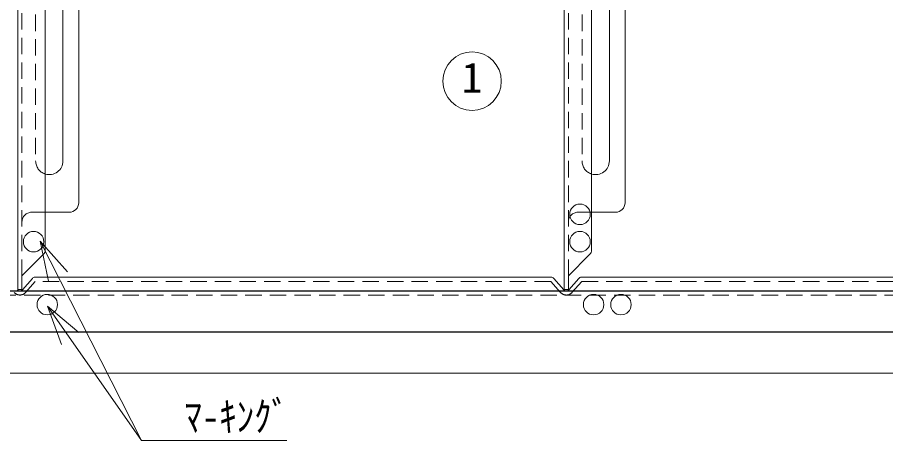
# Model space of a CAD drawing. Units: millimetres at full size, sheet at 1:10; details may follow other scales. Extents: x -2052 to 1998, y -1453 to 1357.
# Drawn here: x -747 to -111, y 138 to 447 of the extents above; entities that cross this region are included whole.
import ezdxf
from ezdxf.enums import TextEntityAlignment as Align

# ---------------------------------------------------------------- set-up
doc = ezdxf.new("R2010")
doc.units = ezdxf.units.MM
doc.header["$LTSCALE"] = 10
doc.linetypes.add('DASHED1', pattern=[1.8, 1.2, -0.6])
doc.layers.add('0-0____1', color=4, linetype='Continuous', lineweight=9)
doc.styles.add('ＭＳ ゴシック', font='')
doc.styles.get('ＭＳ ゴシック').set_extended_font_data('MS Gothic')

msp = doc.modelspace()

# ---------------------------------------------------------------- linework, layer by layer
at = {"layer": '0-0____1', "color": 7, "lineweight": 18}
for p, q in [((-746.47, 248.49), (-746.47, 557.49)), ((-726.47, 557.49), (-726.47, 277.56)), ((-346.47, 248.49), (-346.47, 557.49)), ((-326.47, 557.49), (-326.47, 277.56)), ((-730.24, 283.85), (-710.16, 261.56)), ((-730.24, 283.85), (-724, 254.51)), ((-730.24, 283.85), (-655.96, 138.07)), ((-727.94, 274.03), (-743.47, 258.49)), ((-327.94, 274.03), (-343.47, 258.49)), ((-743.47, 258.49), (-743.47, 248.49)), ((-743.09, 248.35), (-735.82, 256.64)), ((-356.01, 257.49), (-733.94, 257.49)), ((-346.85, 248.35), (-354.13, 256.64)), ((-343.47, 258.49), (-343.47, 248.49)), ((-343.09, 248.35), (-335.82, 256.64)), ((-333.94, 257.49), (43.99, 257.49)), ((-746.47, 248.49), (-743.47, 248.49)), ((-346.47, 248.49), (-343.47, 248.49)), ((-724.84, 236.44), (-701.85, 217.15)), ((-724.84, 236.44), (-714.57, 208.25)), ((-999.97, 187.49), (310.03, 187.49))]:
    msp.add_line(p, q, dxfattribs=at)
at = {"layer": '0-0____1', "linetype": 'DASHED1'}
for p, q in [((-743.47, 258.49), (-743.47, 557.49)), ((-733.47, 557.49), (-733.47, 342.49)), ((-343.47, 258.49), (-343.47, 557.49)), ((-333.47, 557.49), (-333.47, 342.49)), ((-736.47, 304.99), (-726.47, 304.99)), ((-336.47, 304.99), (-326.47, 304.99))]:
    msp.add_line(p, q, dxfattribs=at)
at = {"layer": '0-0____1'}
for p, q in [((-713.47, 557.49), (-713.47, 342.49)), ((-701.97, 557.49), (-701.97, 311.99)), ((-313.47, 557.49), (-313.47, 342.49)), ((-301.97, 557.49), (-301.97, 311.99)), ((-708.97, 304.99), (-726.47, 304.99)), ((-308.97, 304.99), (-326.47, 304.99))]:
    msp.add_line(p, q, dxfattribs=at)
at = {"layer": '0-0____1', "color": 7, "linetype": 'DASHED1', "lineweight": 18}
for p, q in [((-740.84, 246.37), (-733.71, 254.49)), ((-356.24, 254.49), (-733.71, 254.49)), ((-349.11, 246.37), (-356.24, 254.49)), ((-340.84, 246.37), (-333.71, 254.49)), ((-333.71, 254.49), (43.76, 254.49)), ((-939.97, 244.49), (250.03, 244.49))]:
    msp.add_line(p, q, dxfattribs=at)
at = {"layer": '0-0____1', "color": 5, "lineweight": 25}
for p, q in [((-939.97, 247.49), (250.03, 247.49)), ((-969.97, 217.49), (280.03, 217.49))]:
    msp.add_line(p, q, dxfattribs=at)
at = {"layer": '0-0____1', "color": 7, "lineweight": 18}
msp.add_lwpolyline([(-724.84, 236.44), (-655.96, 138.07), (-549.52, 138.07)], dxfattribs=at)
msp.add_circle((-413.98, 400.83), 21.43, dxfattribs=at)
at = {"layer": '0-0____1'}
for centre in [(-334.97, 303.49), (-734.97, 283.49), (-334.97, 283.49), (-724.97, 237.49), (-324.97, 237.49), (-304.97, 237.49)]:
    msp.add_circle(centre, 7.5, dxfattribs=at)
at = {"layer": '0-0____1', "linetype": 'DASHED1'}
for centre, radius, start, end in [((-723.47, 342.49), 10, 180, 252.5424), ((-323.47, 342.49), 10, 180, 252.5424), ((-736.47, 297.99), 7, 90, 180), ((-336.47, 297.99), 7, 90, 180)]:
    msp.add_arc(centre, radius, start, end, dxfattribs=at)
at = {"layer": '0-0____1'}
for centre, radius, start in [((-723.47, 342.49), 10, 252.5424), ((-323.47, 342.49), 10, 252.5424), ((-708.97, 311.99), 7, 270), ((-308.97, 311.99), 7, 270)]:
    msp.add_arc(centre, radius, start, 0, dxfattribs=at)
at = {"layer": '0-0____1', "color": 7, "lineweight": 18}
for centre, radius, start, end in [((-731.47, 277.56), 5, 315, 0), ((-331.47, 277.56), 5, 315, 0), ((-733.94, 254.99), 2.5, 90, 138.74883), ((-356.01, 254.99), 2.5, 41.25117, 90), ((-333.94, 254.99), 2.5, 90, 138.74883), ((-744.97, 249.99), 2.5, 221.25117, 318.74883), ((-344.97, 249.99), 2.5, 221.25117, 318.74883)]:
    msp.add_arc(centre, radius, start, end, dxfattribs=at)
at = {"layer": '0-0____1', "color": 7, "linetype": 'DASHED1', "lineweight": 18}
for centre in [(-744.97, 249.99), (-344.97, 249.99)]:
    msp.add_arc(centre, 5.5, 221.25117, 318.74883, dxfattribs=at)

# ---------------------------------------------------------------- texts
at = {"layer": '0-0____1', "color": 7, "style": 'ＭＳ ゴシック'}
msp.add_text('1', height=21.99, dxfattribs=at).set_placement((-421.48, 385.83), align=Align.BOTTOM_LEFT)
at = {"layer": '0-0____1', "color": 7, "style": 'ＭＳ ゴシック', "width": 0.85}
msp.add_text('ﾏ-ｷﾝｸﾞ', height=21.99, dxfattribs=at).set_placement((-624.52, 138.07), align=Align.BOTTOM_LEFT)

doc.saveas('drawing.dxf')
